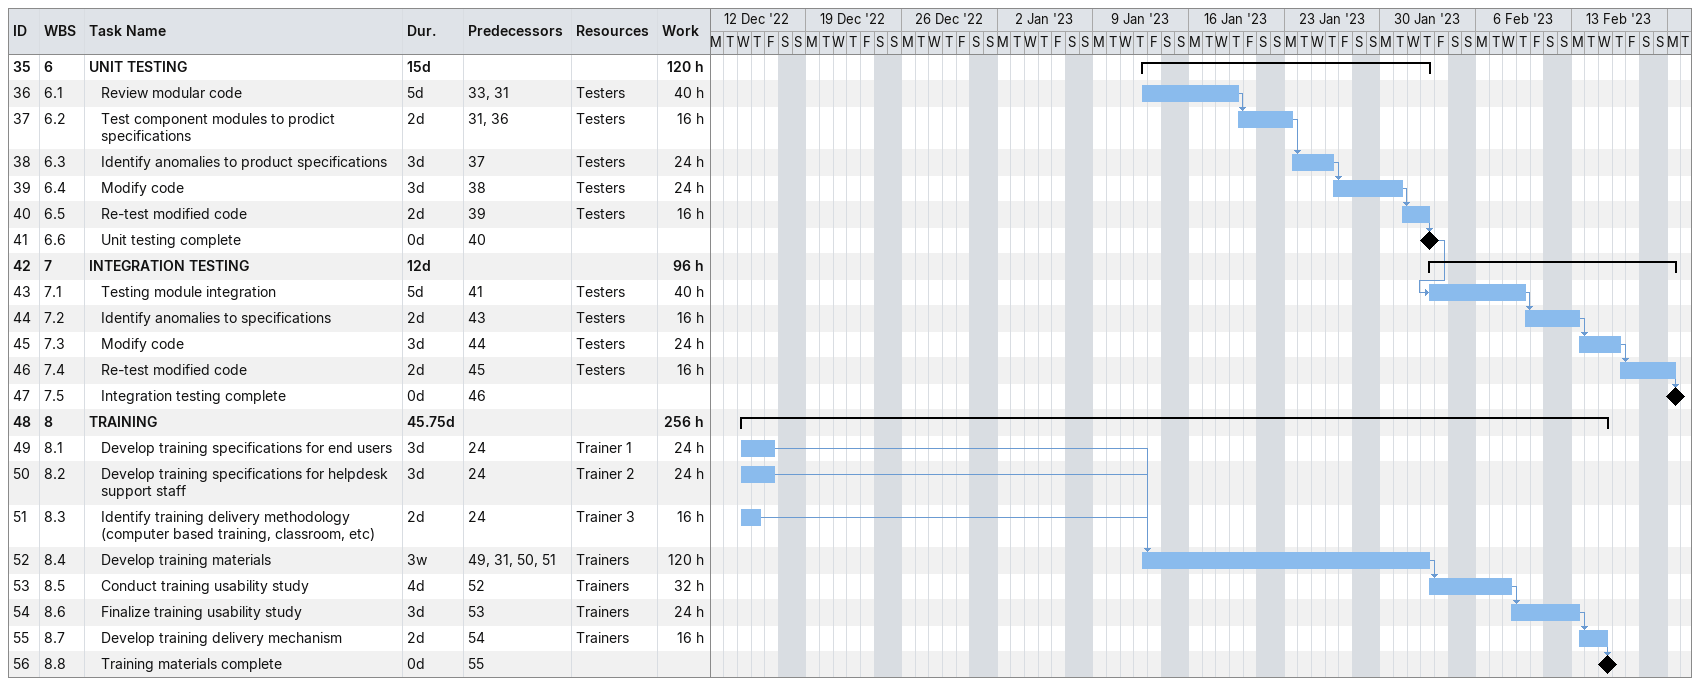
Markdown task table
| ID | WBS | Task | Duration | Start | Finish | Predecessors | Resources | Work (h) |
|---|---|---|---|---|---|---|---|---|
| 35 | 6 | **UNIT TESTING** | 15d | 2023-01-12 | 2023-02-02 |  |  | 120 |
| 36 | 6.1 | Review modular code | 5d | 2023-01-12 | 2023-01-19 | 33, 31 | Testers | 40 |
| 37 | 6.2 | Test component modules to prodict specifications | 2d | 2023-01-19 | 2023-01-23 | 31, 36 | Testers | 16 |
| 38 | 6.3 | Identify anomalies to product specifications | 3d | 2023-01-23 | 2023-01-26 | 37 | Testers | 24 |
| 39 | 6.4 | Modify code | 3d | 2023-01-26 | 2023-01-31 | 38 | Testers | 24 |
| 40 | 6.5 | Re-test modified code | 2d | 2023-01-31 | 2023-02-02 | 39 | Testers | 16 |
| 41 | 6.6 | Unit testing complete | 0d | 2023-02-02 | 2023-02-02 | 40 |  |  |
| 42 | 7 | **INTEGRATION TESTING** | 12d | 2023-02-02 | 2023-02-20 |  |  | 96 |
| 43 | 7.1 | Testing module integration | 5d | 2023-02-02 | 2023-02-09 | 41 | Testers | 40 |
| 44 | 7.2 | Identify anomalies to specifications | 2d | 2023-02-09 | 2023-02-13 | 43 | Testers | 16 |
| 45 | 7.3 | Modify code | 3d | 2023-02-13 | 2023-02-16 | 44 | Testers | 24 |
| 46 | 7.4 | Re-test modified code | 2d | 2023-02-16 | 2023-02-20 | 45 | Testers | 16 |
| 47 | 7.5 | Integration testing complete | 0d | 2023-02-20 | 2023-02-20 | 46 |  |  |
| 48 | 8 | **TRAINING** | 45.75d | 2022-12-14 | 2023-02-15 |  |  | 256 |
| 49 | 8.1 | Develop training specifications for end users | 3d | 2022-12-14 | 2022-12-16 | 24 | Trainer 1 | 24 |
| 50 | 8.2 | Develop training specifications for helpdesk support staff | 3d | 2022-12-14 | 2022-12-16 | 24 | Trainer 2 | 24 |
| 51 | 8.3 | Identify training delivery methodology (computer based training, classroom, etc) | 2d | 2022-12-14 | 2022-12-15 | 24 | Trainer 3 | 16 |
| 52 | 8.4 | Develop training materials | 3w | 2023-01-12 | 2023-02-02 | 49, 31, 50, 51 | Trainers | 120 |
| 53 | 8.5 | Conduct training usability study | 4d | 2023-02-02 | 2023-02-08 | 52 | Trainers | 32 |
| 54 | 8.6 | Finalize training usability study | 3d | 2023-02-08 | 2023-02-13 | 53 | Trainers | 24 |
| 55 | 8.7 | Develop training delivery mechanism | 2d | 2023-02-13 | 2023-02-15 | 54 | Trainers | 16 |
| 56 | 8.8 | Training materials complete | 0d | 2023-02-15 | 2023-02-15 | 55 |  |  |
